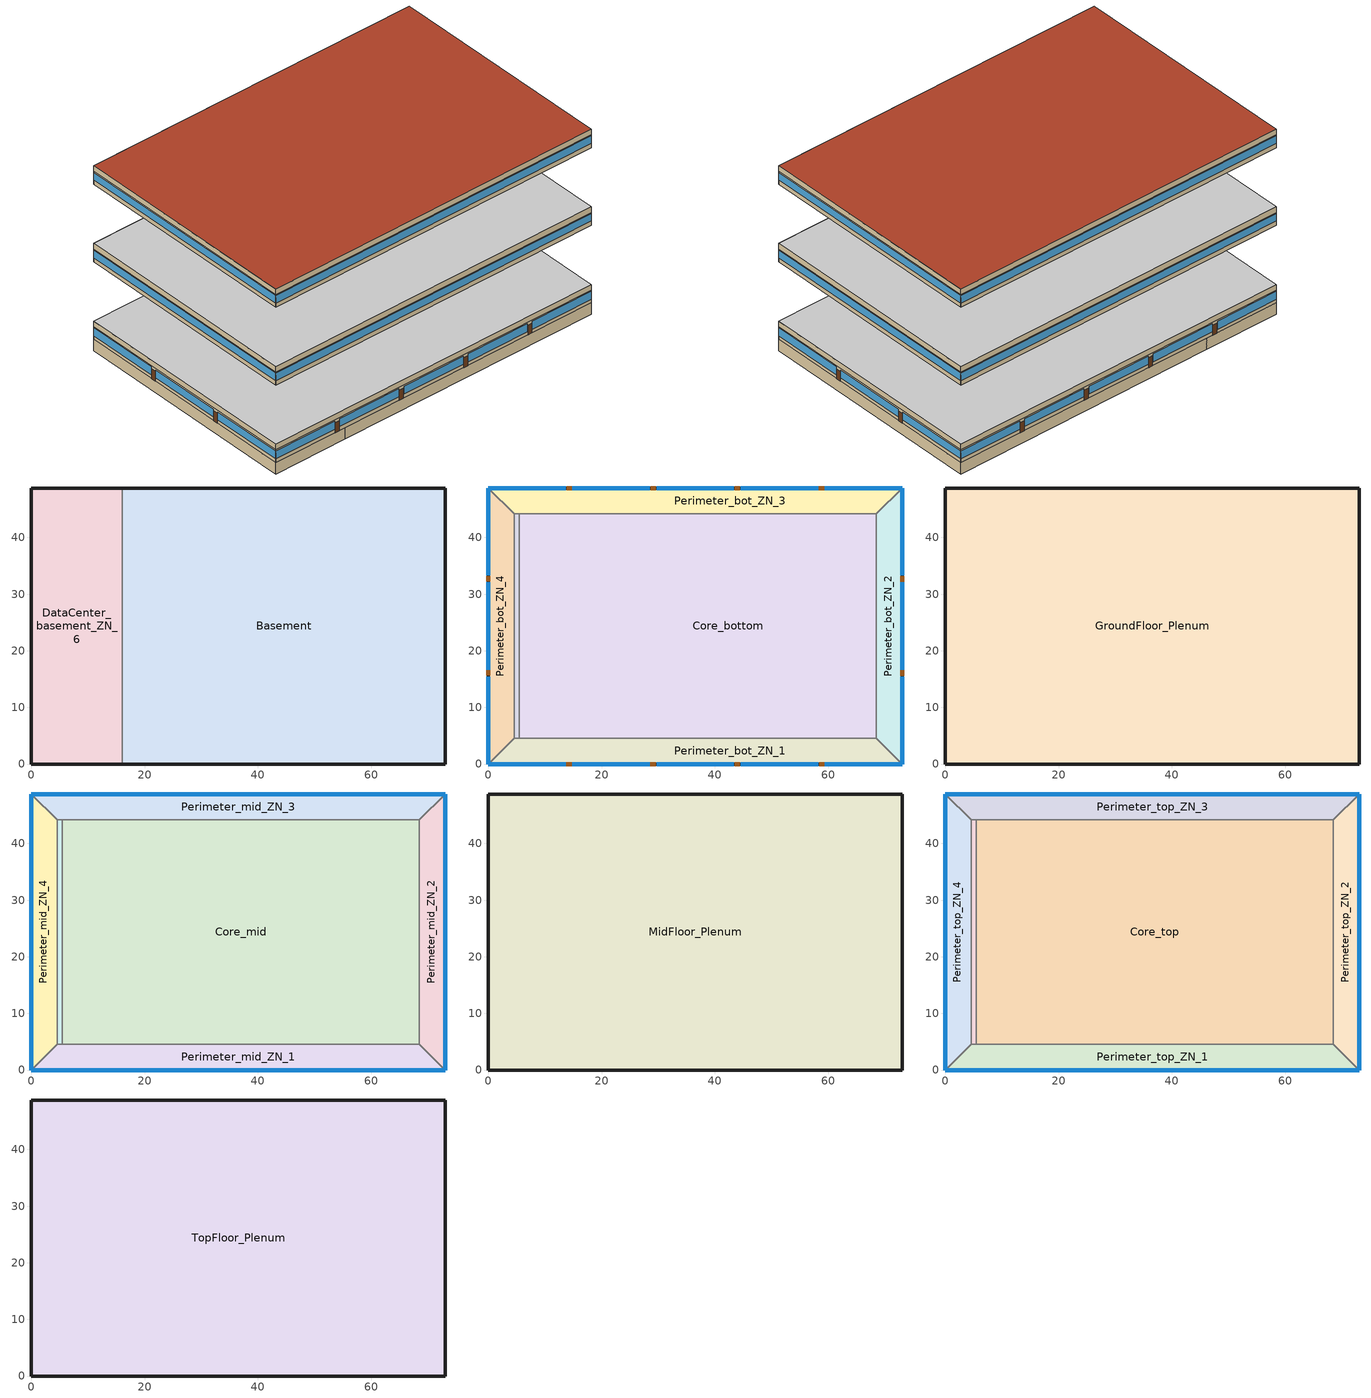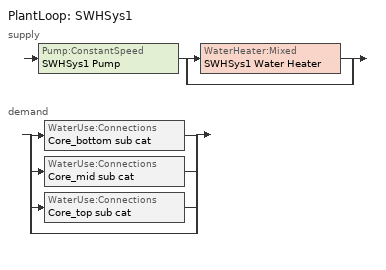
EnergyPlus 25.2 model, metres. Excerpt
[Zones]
Basement
 floor adiabatic (ext_slab_8in_with_carpet): 73.11,48.74 73.11,0 16.08,0 16.08,48.74 z-2.44
 wall ground (Basement_Wall_East_Cfactor): 73.11,0 73.11,48.74 z-2.44:0
 wall ground (Basement_Wall_South_Cfactor): 16.08,0 73.11,0 z-2.44:0
 wall ground (Basement_Wall_North_Cfactor): 73.11,48.74 16.08,48.74 z-2.44:0
 wall to DataCenter_basement_ZN_6 (int_wall): 16.08,48.74 16.08,0 z-2.44:0
DataCenter_basement_ZN_6
 floor adiabatic (ext_slab_8in_with_carpet): 16.08,48.74 16.08,0 0,0 0,48.74 z-2.44
 wall ground (DataCenter_basement_ZN_6_Wall_North_Cfactor): 16.08,48.74 0,48.74 z-2.44:0
 wall ground (DataCenter_basement_ZN_6_Wall_South_Cfactor): 0,0 16.08,0 z-2.44:0
 wall ground (DataCenter_basement_ZN_6_Wall_West_Cfactor): 0,48.74 0,0 z-2.44:0
Core_bottom
 floor to DataCenter_basement_ZN_6 (int_slab_floor): 16.08,44.16 16.08,4.57 5.49,4.57 5.49,44.16 z0
 floor to Basement (int_slab_floor): 68.53,44.16 68.53,4.57 16.08,4.57 16.08,44.16 z0
 wall to Perimeter_bot_ZN_1 (int_wall): 5.49,4.57 68.53,4.57 z0:2.74
 wall to DataCenter_bot_ZN_6 (int_wall): 5.49,44.16 5.49,4.57 z0:2.74
 wall to Perimeter_bot_ZN_3 (int_wall): 68.53,44.16 5.49,44.16 z0:2.74
 wall to Perimeter_bot_ZN_2 (int_wall): 68.53,4.57 68.53,44.16 z0:2.74
 ceiling to GroundFloor_Plenum (DropCeiling): 5.49,44.16 5.49,4.57 68.53,4.57 68.53,44.16 z2.74
Perimeter_bot_ZN_3
 floor to Basement (int_slab_floor): 73.11,48.74 68.53,44.16 16.08,44.16 16.08,48.74 z0
 floor to DataCenter_basement_ZN_6 (int_slab_floor): 16.08,48.74 16.08,44.16 4.57,44.16 0,48.74 z0
 wall outside (nonres_ext_wall_grd): 73.11,48.74 0,48.74 z0:2.74
 wall to Perimeter_bot_ZN_4 (int_wall): 0,48.74 4.57,44.16 z0:2.74
 wall to Perimeter_bot_ZN_2 (int_wall): 68.53,44.16 73.11,48.74 z0:2.74
 wall to DataCenter_bot_ZN_6 (int_wall): 4.57,44.16 5.49,44.16 z0:2.74
 window (Window_U_0.363_SHGC_North_0.359): 73.11,48.74 59.46,48.74 / 58.24,48.74 44.6,48.74 / 43.38,48.74 29.73,48.74 / 28.51,48.74 14.86,48.74 / 13.65,48.74 0,48.74 z0.8:2.5
 door (Swinging Door_con): 59.29,48.74 58.38,48.74 / 44.44,48.74 43.52,48.74 / 29.61,48.74 28.7,48.74 / 14.74,48.74 13.82,48.74 z0:2.13
 ceiling to GroundFloor_Plenum (DropCeiling): 0,48.74 4.57,44.16 68.53,44.16 73.11,48.74 z2.74
Perimeter_bot_ZN_2
 floor to Basement (int_slab_floor): 73.11,48.74 73.11,0 68.53,4.57 68.53,44.16 z0
 wall outside (nonres_ext_wall_grd): 73.11,0 73.11,48.74 z0:2.74
 wall to Perimeter_bot_ZN_1 (int_wall): 68.53,4.57 73.11,0 z0:2.74
 window (Window_U_0.363_SHGC_East_0.359): 73.11,0 73.11,15.43 / 73.11,16.65 73.11,32.09 / 73.11,33.3 73.11,48.74 z0.83:2.5
 door (Swinging Door_con): 73.11,15.6 73.11,16.51 / 73.11,32.21 73.11,33.12 z0:2.13
 ceiling to GroundFloor_Plenum (DropCeiling): 68.53,44.16 68.53,4.57 73.11,0 73.11,48.74 z2.74
Perimeter_bot_ZN_1
 floor to DataCenter_basement_ZN_6 (int_slab_floor): 16.08,4.57 16.08,0 0,0 4.57,4.57 z0
 floor to Basement (int_slab_floor): 68.53,4.57 73.11,0 16.08,0 16.08,4.57 z0
 wall outside (nonres_ext_wall_grd): 0,0 73.11,0 z0:2.74
 wall to DataCenter_bot_ZN_6 (int_wall): 5.49,4.57 4.57,4.57 z0:2.74
 wall to Perimeter_bot_ZN_4 (int_wall): 4.57,4.57 0,0 z0:2.74
 window (Window_U_0.363_SHGC_South_0.359): 0,0 13.65,0 / 14.87,0 28.51,0 / 29.73,0 43.38,0 / 44.6,0 58.24,0 / 59.46,0 73.11,0 z0.8:2.5
 door (Swinging Door_con): 13.81,0 14.73,0 / 28.64,0 29.56,0 / 43.53,0 44.44,0 / 58.43,0 59.34,0 z0:2.13
 ceiling to GroundFloor_Plenum (DropCeiling): 4.57,4.57 0,0 73.11,0 68.53,4.57 z2.74
Perimeter_bot_ZN_4
 floor to DataCenter_basement_ZN_6 (int_slab_floor): 4.57,44.16 4.57,4.57 0,0 0,48.74 z0
 wall outside (nonres_ext_wall_grd): 0,48.74 0,0 z0:2.74
 wall to DataCenter_bot_ZN_6 (int_wall): 4.57,4.57 4.57,44.16 z0:2.74
 window (Window_U_0.363_SHGC_West_0.359): 0,48.74 0,33.3 / 0,32.09 0,16.65 / 0,15.43 0,0 z0.83:2.5
 door (Swinging Door_con): 0,33.19 0,32.27 / 0,16.55 0,15.64 z0:2.13
 ceiling to GroundFloor_Plenum (DropCeiling): 0,48.74 0,0 4.57,4.57 4.57,44.16 z2.74
DataCenter_bot_ZN_6
 floor to DataCenter_basement_ZN_6 (int_slab_floor): 5.49,44.16 5.49,4.57 4.57,4.57 4.57,44.16 z0
 ceiling to GroundFloor_Plenum (DropCeiling): 4.57,44.16 4.57,4.57 5.49,4.57 5.49,44.16 z2.74
GroundFloor_Plenum
 wall outside (nonres_ext_wall_grd): 73.11,48.74 0,48.74 0,0 73.11,0 73.11,48.74 z2.74:3.96
 ceiling adiabatic (int_slab_ceiling): 0,48.74 0,0 73.11,0 73.11,48.74 z3.96
Core_mid
 floor adiabatic (int_slab_floor): 68.53,44.16 68.53,4.57 5.49,4.57 5.49,44.16 z16.77
 wall to Perimeter_mid_ZN_1 (int_wall): 5.49,4.57 68.53,4.57 z16.77:19.51
 wall to DataCenter_mid_ZN_6 (int_wall): 5.49,44.16 5.49,4.57 z16.77:19.51
 wall to Perimeter_mid_ZN_3 (int_wall): 68.53,44.16 5.49,44.16 z16.77:19.51
 wall to Perimeter_mid_ZN_2 (int_wall): 68.53,4.57 68.53,44.16 z16.77:19.51
 ceiling to MidFloor_Plenum (DropCeiling): 5.49,44.16 5.49,4.57 68.53,4.57 68.53,44.16 z19.51
Perimeter_mid_ZN_3
 floor adiabatic (int_slab_floor): 73.11,48.74 68.53,44.16 4.57,44.16 0,48.74 z16.77
 wall outside (nonres_ext_wall_mid): 73.11,48.74 0,48.74 z16.77:19.51
 wall to Perimeter_mid_ZN_4 (int_wall): 0,48.74 4.57,44.16 z16.77:19.51
 wall to Perimeter_mid_ZN_2 (int_wall): 68.53,44.16 73.11,48.74 z16.77:19.51
 wall to DataCenter_mid_ZN_6 (int_wall): 4.57,44.16 5.49,44.16 z16.77:19.51
 window (Window_U_0.363_SHGC_North_0.359): 73.11,48.74 0,48.74 z17.68:19.27
 ceiling to MidFloor_Plenum (DropCeiling): 0,48.74 4.57,44.16 68.53,44.16 73.11,48.74 z19.51
Perimeter_mid_ZN_2
 floor adiabatic (int_slab_floor): 73.11,48.74 73.11,0 68.53,4.57 68.53,44.16 z16.77
 wall outside (nonres_ext_wall_mid): 73.11,0 73.11,48.74 z16.77:19.51
 wall to Perimeter_mid_ZN_1 (int_wall): 68.53,4.57 73.11,0 z16.77:19.51
 window (Window_U_0.363_SHGC_East_0.359): 73.11,0 73.11,48.74 z17.68:19.27
 ceiling to MidFloor_Plenum (DropCeiling): 68.53,44.16 68.53,4.57 73.11,0 73.11,48.74 z19.51
Perimeter_mid_ZN_1
 floor adiabatic (int_slab_floor): 68.53,4.57 73.11,0 0,0 4.57,4.57 z16.77
 wall outside (nonres_ext_wall_mid): 0,0 73.11,0 z16.77:19.51
 wall to DataCenter_mid_ZN_6 (int_wall): 5.49,4.57 4.57,4.57 z16.77:19.51
 wall to Perimeter_mid_ZN_4 (int_wall): 4.57,4.57 0,0 z16.77:19.51
 window (Window_U_0.363_SHGC_South_0.359): 0,0 73.11,0 z17.68:19.27
 ceiling to MidFloor_Plenum (DropCeiling): 4.57,4.57 0,0 73.11,0 68.53,4.57 z19.51
Perimeter_mid_ZN_4
 floor adiabatic (int_slab_floor): 4.57,44.16 4.57,4.57 0,0 0,48.74 z16.77
 wall outside (nonres_ext_wall_mid): 0,48.74 0,0 z16.77:19.51
 wall to DataCenter_mid_ZN_6 (int_wall): 4.57,4.57 4.57,44.16 z16.77:19.51
 window (Window_U_0.363_SHGC_West_0.359): 0,48.74 0,0 z17.68:19.27
 ceiling to MidFloor_Plenum (DropCeiling): 0,48.74 0,0 4.57,4.57 4.57,44.16 z19.51
DataCenter_mid_ZN_6
 floor adiabatic (int_slab_floor): 5.49,44.16 5.49,4.57 4.57,4.57 4.57,44.16 z16.77
 ceiling to MidFloor_Plenum (DropCeiling): 4.57,44.16 4.57,4.57 5.49,4.57 5.49,44.16 z19.51
MidFloor_Plenum
 wall outside (nonres_ext_wall_mid): 73.11,48.74 0,48.74 0,0 73.11,0 73.11,48.74 z19.51:20.73
 ceiling adiabatic (int_slab_ceiling): 0,48.74 0,0 73.11,0 73.11,48.74 z20.73
Core_top
 floor adiabatic (int_slab_floor): 68.53,44.16 68.53,4.57 5.49,4.57 5.49,44.16 z33.54
 wall to Perimeter_bot_ZN_1 (int_wall): 5.49,4.57 68.53,4.57 z33.54:36.28
 wall to Perimeter_top_ZN_4 (int_wall): 5.49,44.16 5.49,4.57 z33.54:36.28
 wall to Perimeter_top_ZN_3 (int_wall): 68.53,44.16 5.49,44.16 z33.54:36.28
 wall to Perimeter_top_ZN_2 (int_wall): 68.53,4.57 68.53,44.16 z33.54:36.28
 ceiling to TopFloor_Plenum (DropCeiling): 5.49,44.16 5.49,4.57 68.53,4.57 68.53,44.16 z36.28
Perimeter_top_ZN_3
 floor adiabatic (int_slab_floor): 73.11,48.74 68.53,44.16 4.57,44.16 0,48.74 z33.54
 wall outside (nonres_ext_wall_top): 73.11,48.74 0,48.74 z33.54:36.28
 wall to Perimeter_top_ZN_4 (int_wall): 0,48.74 4.57,44.16 z33.54:36.28
 wall to Perimeter_top_ZN_2 (int_wall): 68.53,44.16 73.11,48.74 z33.54:36.28
 wall to DataCenter_top_ZN_6 (int_wall): 4.57,44.16 5.49,44.16 z33.54:36.28
 window (Window_U_0.363_SHGC_North_0.359): 73.11,48.74 0,48.74 z34.45:36.04
 ceiling to TopFloor_Plenum (DropCeiling): 0,48.74 4.57,44.16 68.53,44.16 73.11,48.74 z36.28
Perimeter_top_ZN_2
 floor adiabatic (int_slab_floor): 73.11,48.74 73.11,0 68.53,4.57 68.53,44.16 z33.54
 wall outside (nonres_ext_wall_top): 73.11,0 73.11,48.74 z33.54:36.28
 wall to Perimeter_top_ZN_1 (int_wall): 68.53,4.57 73.11,0 z33.54:36.28
 window (Window_U_0.363_SHGC_East_0.359): 73.11,0 73.11,48.74 z34.45:36.04
 ceiling to TopFloor_Plenum (DropCeiling): 68.53,44.16 68.53,4.57 73.11,0 73.11,48.74 z36.28
Perimeter_top_ZN_1
 floor adiabatic (int_slab_floor): 68.53,4.57 73.11,0 0,0 4.57,4.57 z33.54
 wall outside (nonres_ext_wall_top): 0,0 73.11,0 z33.54:36.28
 wall to DataCenter_top_ZN_6 (int_wall): 5.49,4.57 4.57,4.57 z33.54:36.28
 wall to Perimeter_top_ZN_4 (int_wall): 4.57,4.57 0,0 z33.54:36.28
 window (Window_U_0.363_SHGC_South_0.359): 0,0 73.11,0 z34.45:36.04
 ceiling to TopFloor_Plenum (DropCeiling): 4.57,4.57 0,0 73.11,0 68.53,4.57 z36.28
Perimeter_top_ZN_4
 floor adiabatic (int_slab_floor): 4.57,44.16 4.57,4.57 0,0 0,48.74 z33.54
 wall outside (nonres_ext_wall_top): 0,48.74 0,0 z33.54:36.28
 wall to DataCenter_top_ZN_6 (int_wall): 4.57,4.57 4.57,44.16 z33.54:36.28
 window (Window_U_0.363_SHGC_West_0.359): 0,48.74 0,0 z34.45:36.04
 ceiling to TopFloor_Plenum (DropCeiling): 0,48.74 0,0 4.57,4.57 4.57,44.16 z36.28
DataCenter_top_ZN_6
 floor adiabatic (int_slab_floor): 5.49,44.16 5.49,4.57 4.57,4.57 4.57,44.16 z33.54
 ceiling to TopFloor_Plenum (DropCeiling): 4.57,44.16 4.57,4.57 5.49,4.57 5.49,44.16 z36.28
TopFloor_Plenum
 wall outside (nonres_ext_wall_top): 0,0 73.11,0 73.11,48.74 0,48.74 0,0 z36.28:37.5
 roof outside (nonres_roof): 0,48.74 0,0 73.11,0 73.11,48.74 z37.5
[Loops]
PlantLoop 'SWHSys1'
 supply: Pump:ConstantSpeed 'SWHSys1 Pump' > split
  | WaterHeater:Mixed 'SWHSys1 Water Heater'
  | bypass
 demand: split
  | WaterUse:Connections 'Core_bottom sub cat'
  | WaterUse:Connections 'Core_mid sub cat'
  | WaterUse:Connections 'Core_top sub cat'
  | bypass
[Building]
OfficeLarge: North Axis {deg}=0; Terrain=City; Loads Convergence Tolerance Value {W}=0.04; Temperature Convergence Tolerance Value {deltaC}=0.2; Solar Distribution=FullInteriorAndExterior; Maximum Number of Warmup Days=50; Minimum Number of Warmup Days=6
[Site:Location]
Site:Location=Albuquerque.Intl.Sunport_NM_USA WMO=723650; Latitude {N+ S-}=35.04; Longitude {W- E+}=-106.62; Time Zone Relative to GMT {GMT+/-}=-7; Elevation {m}=1620
[SizingPeriod:DesignDay] Day of Month=21; Dry-Bulb Temperature Range Modifier Type=DefaultMultipliers; Humidity Condition Type=Wetbulb; Barometric Pressure {Pa}=83318; Rain {Yes/No}=No; Snow on ground {Yes/No}=No; Daylight Savings Time Indicator=No
Name | Month | Day Type | Maximum Dry-Bulb Temperature {C} | Daily Dry-Bulb Temperature Range {C} | Wetbulb at Maximum Dry-Bulb {C} | Wind Speed {m/s} design conditions vs. traditional 6.71 m/s (15 mph) | Wind Direction {Degrees; N=0, S=180} | Solar Model Indicator | Clearness {0.0 to 1.1} | Wind Speed {m/s} design conditions vs. traditional 3.35 m/s (7mph) | ASHRAE Clear Sky Optical Depth for Beam Irradiance (taub) | ASHRAE Clear Sky Optical Depth for Diffuse Irradiance (taud)
Albuquerque.Intl.Sunport_NM_USA Ann Htg 99.6% Condns DB | 12 | WinterDesignDay | -7.9 | 0 | -7.9 | 3.2 | 0 | ASHRAEClearSky | 0
Albuquerque.Intl.Sunport_NM_USA Ann Clg .4% Condns DB=>MWB | 7 | SummerDesignDay | 35.1 | 13.5 | 15.7 |  | 220 | ASHRAETau |  | 4.4 | 0.463 | 1.887
[Site:WaterMainsTemperature]
Calculation Method=Correlation; Annual average outdoor air temperature {C}=13.6333; Maximum difference in monthly average outdoor air temperatures {C}=23.5
[Site:GroundTemperature:FCfactorMethod]
January Ground Temperature {C}=13.7; February Ground Temperature {C}=7; March Ground Temperature {C}=2.1; April Ground Temperature {C}=2.6; May Ground Temperature {C}=4.3; June Ground Temperature {C}=8.8; July Ground Temperature {C}=13.9; August Ground Temperature {C}=17.8; September Ground Temperature {C}=23.2; October Ground Temperature {C}=25.6; November Ground Temperature {C}=24.1; December Ground Temperature {C}=20.5
[Material:NoMass]
Opaque Door panel_con: MediumRough, 0.475973, 0.9, 0.7, 0.7
CP02 CARPET PAD: VeryRough, 0.21648, 0.9, 0.7, 0.8
Nonres_Roof_Insulation: MediumSmooth, 5.30668, 0.9, 0.7, 0.7
Nonres_Exterior_Wall_Insulation_grd: MediumSmooth, 0.896692, 0.9, 0.7, 0.7
Nonres_Exterior_Wall_Insulation_mid: MediumSmooth, 0.933534, 0.9, 0.7, 0.7
Nonres_Exterior_Wall_Insulation_top: MediumSmooth, 0.805799, 0.9, 0.7, 0.7
[Construction]
Swinging Door_con: Opaque Door panel_con
InteriorFurnishings: Std Wood 6inch
DropCeiling: AC02 Acoustic Ceiling
int_wall: G01 13mm gypsum board, G01 13mm gypsum board
ext_slab_8in_with_carpet: 200mm Normalweight concrete floor, CP02 CARPET PAD
int_slab_floor: 100mm Normalweight concrete floor, CP02 CARPET PAD
int_slab_ceiling: CP02 CARPET PAD, 100mm Normalweight concrete floor
nonres_roof: F13 Built-up roofing, Nonres_Roof_Insulation, F08 Metal surface
nonres_ext_wall_grd: 200mm Normalweight concrete wall, Nonres_Exterior_Wall_Insulation_grd, G01 13mm gypsum board
nonres_ext_wall_mid: 200mm Normalweight concrete wall, Nonres_Exterior_Wall_Insulation_mid, G01 13mm gypsum board
nonres_ext_wall_top: 200mm Normalweight concrete wall, Nonres_Exterior_Wall_Insulation_top, G01 13mm gypsum board
Window_U_0.363_SHGC_East_0.359: Glazing Layer East
Window_U_0.363_SHGC_South_0.359: Glazing Layer South
Window_U_0.363_SHGC_West_0.359: Glazing Layer West
Window_U_0.363_SHGC_North_0.359: Glazing Layer North
[Material]
Name | Roughness | Thickness {m} | Conductivity {W/m-K} | Density {kg/m3} | Specific Heat {J/kg-K} | Thermal Absorptance | Solar Absorptance | Visible Absorptance | Absorptance:Thermal | Absorptance:Solar | Absorptance:Visible
Std Wood 6inch | MediumSmooth | 0.15 | 0.12 | 540 | 1210 | 0.9 | 0.7 | 0.7
AC02 Acoustic Ceiling | MediumSmooth | 0.0127 | 0.057 | 288 | 1339 | 0.9 | 0.7 | 0.2
F08 Metal surface | Smooth | 0.0008 | 45.28 | 7824 | 500
F13 Built-up roofing | Rough | 0.0095 | 0.16 | 1120 | 1460 |  |  |  | 0.9 | 0.7
G01 13mm gypsum board | Smooth | 0.0127 | 0.16 | 800 | 1090 |  |  |  | 0.9 | 0.7 | 0.5
200mm Normalweight concrete wall; 200mm Normalweight concrete floor | MediumRough | 0.2032 | 2.31 | 2322 | 832
100mm Normalweight concrete floor | MediumRough | 0.1016 | 2.31 | 2322 | 832
[WindowMaterial:SimpleGlazingSystem] U-Factor {W/m2-K}=2.06121; Solar Heat Gain Coefficient=0.359; Visible Transmittance=0.3949
Glazing Layer East; Glazing Layer South; Glazing Layer West; Glazing Layer North
[Construction:CfactorUndergroundWall] C-Factor {W/m2-K}=0.675682; Height {m}=2.439
Basement_Wall_East_Cfactor; Basement_Wall_South_Cfactor; Basement_Wall_North_Cfactor; DataCenter_basement_ZN_6_Wall_North_Cfactor; DataCenter_basement_ZN_6_Wall_South_Cfactor; DataCenter_basement_ZN_6_Wall_West_Cfactor
[Generator:PVWatts]
PV_module: PVWatts Version=5; DC System Capacity {W}=107395; Module Type=Premium; Array Type=FixedOpenRack; System Losses=0.113; Array Geometry Type=TiltAzimuth; Tilt Angle {deg}=0; Azimuth Angle {deg}=180
[ElectricLoadCenter:Generators]
PV_Generator: Generator 1=PV_module; Generator 1 Rated Electric Power Output {W}=107395; Generator 1 Availability Schedule=PV_SCH
[ElectricLoadCenter:Inverter:PVWatts]
PV_Inverter: DC to AC Size Ratio=1.2; Inverter Efficiency=0.96
[ElectricLoadCenter:Distribution]
Generator: Generator List=PV_Generator; Generator Operation Scheme Type=Baseload; Electrical Buss Type=DirectCurrentWithInverter; Inverter=PV_Inverter
[Zone]
Name | Type | Multiplier | Ceiling Height {m} | Volume {m3} | Floor Area {m2} | Part of Total Floor Area
Basement; Core_bottom; Core_top; Perimeter_bot_ZN_3; Perimeter_bot_ZN_2; Perimeter_bot_ZN_1; Perimeter_bot_ZN_4; Perimeter_top_ZN_3; Perimeter_top_ZN_2; Perimeter_top_ZN_1; Perimeter_top_ZN_4 | 1 | 1 | autocalculate | autocalculate | autocalculate | YES
Core_mid; Perimeter_mid_ZN_3; Perimeter_mid_ZN_2; Perimeter_mid_ZN_1; Perimeter_mid_ZN_4 | 1 | 10 | autocalculate | autocalculate | autocalculate | YES
GroundFloor_Plenum; TopFloor_Plenum |  | 1 | autocalculate | autocalculate | autocalculate | No
MidFloor_Plenum |  | 10 | autocalculate | autocalculate | autocalculate | No
DataCenter_bot_ZN_6; DataCenter_top_ZN_6; DataCenter_basement_ZN_6 |  | 1
DataCenter_mid_ZN_6 |  | 10
[InternalMass] Construction=InteriorFurnishings
Name | Zone or ZoneList | Surface Area {m2}
Basement_InternalMass_1 | Basement | 7126.21
Core_bottom_InternalMass_1 | Core_bottom | 5064.65
Core_mid_InternalMass_1 | Core_mid | 5064.65
Core_top_InternalMass_1 | Core_top | 5064.65
Perimeter_bot_ZN_3_InternalMass_1 | Perimeter_bot_ZN_3 | 626.8258
Perimeter_bot_ZN_2_InternalMass_1 | Perimeter_bot_ZN_2 | 403.9504
Perimeter_bot_ZN_1_InternalMass_1 | Perimeter_bot_ZN_1 | 626.8354
Perimeter_bot_ZN_4_InternalMass_1 | Perimeter_bot_ZN_4 | 403.9478
Perimeter_mid_ZN_3_InternalMass_1 | Perimeter_mid_ZN_3 | 626.8258
Perimeter_mid_ZN_2_InternalMass_1 | Perimeter_mid_ZN_2 | 403.9504
Perimeter_mid_ZN_1_InternalMass_1 | Perimeter_mid_ZN_1 | 626.8354
Perimeter_mid_ZN_4_InternalMass_1 | Perimeter_mid_ZN_4 | 403.9478
Perimeter_top_ZN_3_InternalMass_1 | Perimeter_top_ZN_3 | 626.8258
Perimeter_top_ZN_2_InternalMass_1 | Perimeter_top_ZN_2 | 403.9504
Perimeter_top_ZN_1_InternalMass_1 | Perimeter_top_ZN_1 | 626.8354
Perimeter_top_ZN_4_InternalMass_1 | Perimeter_top_ZN_4 | 403.9478
[People] Number of People Calculation Method=Area/Person; Floor Area per Person {m2/person}=18.5788; Fraction Radiant=0.3; Sensible Heat Fraction=AUTOCALCULATE; Activity Level Schedule=ACTIVITY_SCH; Enable ASHRAE 55 Comfort Warnings=No; Mean Radiant Temperature Calculation Type=EnclosureAveraged; Work Efficiency Schedule=WORK_EFF_SCH; Clothing Insulation Calculation Method=ClothingInsulationSchedule; Clothing Insulation Schedule=CLOTHING_SCH; Air Velocity Schedule=AIR_VELO_SCH; Thermal Comfort Model 1 Type=FANGER
Name | Zone or ZoneList or Space or SpaceList | Number of People Schedule
DataCenter_bot_ZN_6 | DataCenter_bot_ZN_6 | BLDG_OCC_SCH_wo_SB
DataCenter_mid_ZN_6 | DataCenter_mid_ZN_6 | BLDG_OCC_SCH_wo_SB
DataCenter_top_ZN_6 | DataCenter_top_ZN_6 | BLDG_OCC_SCH_wo_SB
DataCenter_basement_ZN_6 | DataCenter_basement_ZN_6 | BLDG_OCC_SCH_wo_SB
Basement | Basement | BLDG_OCC_SCH_wo_SB
Core_bottom | Core_bottom | BLDG_OCC_SCH_wo_SB
Core_mid | Core_mid | BLDG_OCC_SCH_wo_SB
Core_top | Core_top | BLDG_OCC_SCH_wo_SB
Perimeter_bot_ZN_3 | Perimeter_bot_ZN_3 | BLDG_OCC_SCH_wo_SB
Perimeter_bot_ZN_2 | Perimeter_bot_ZN_2 | BLDG_OCC_SCH_wo_SB
Perimeter_bot_ZN_1 | Perimeter_bot_ZN_1 | BLDG_OCC_SCH_wo_SB
Perimeter_bot_ZN_4 | Perimeter_bot_ZN_4 | BLDG_OCC_SCH_wo_SB
Perimeter_mid_ZN_3 | Perimeter_mid_ZN_3 | BLDG_OCC_SCH_wo_SB
Perimeter_mid_ZN_2 | Perimeter_mid_ZN_2 | BLDG_OCC_SCH_w_SB
Perimeter_mid_ZN_1 | Perimeter_mid_ZN_1 | BLDG_OCC_SCH_wo_SB
Perimeter_mid_ZN_4 | Perimeter_mid_ZN_4 | BLDG_OCC_SCH_wo_SB
Perimeter_top_ZN_3 | Perimeter_top_ZN_3 | BLDG_OCC_SCH_wo_SB
Perimeter_top_ZN_2 | Perimeter_top_ZN_2 | BLDG_OCC_SCH_wo_SB
Perimeter_top_ZN_1 | Perimeter_top_ZN_1 | BLDG_OCC_SCH_wo_SB
Perimeter_top_ZN_4 | Perimeter_top_ZN_4 | BLDG_OCC_SCH_wo_SB
[Lights] Design Level Calculation Method=Watts/Area; Return Air Fraction=0; Fraction Radiant=0.7; Fraction Visible=0.2; Fraction Replaceable=1; Return Air Fraction Calculated from Plenum Temperature=No
Name | Zone or ZoneList or Space or SpaceList | Schedule | Watts per Zone Floor Area {W/m2}
Basement_Lights | Basement | ltg_sch_office | 5.777559
Core_bottom_Lights | Core_bottom | ltg_sch_office | 5.777559
Core_mid_Lights | Core_mid | ltg_sch_office | 5.777559
Core_top_Lights | Core_top | ltg_sch_office | 5.777559
Perimeter_bot_ZN_3_Lights | Perimeter_bot_ZN_3 | ltg_sch_office | 5.777559
Perimeter_bot_ZN_2_Lights | Perimeter_bot_ZN_2 | ltg_sch_office | 5.777559
Perimeter_bot_ZN_1_Lights | Perimeter_bot_ZN_1 | ltg_sch_office | 5.777559
Perimeter_bot_ZN_4_Lights | Perimeter_bot_ZN_4 | ltg_sch_office | 5.777559
Perimeter_mid_ZN_3_Lights | Perimeter_mid_ZN_3 | ltg_sch_office | 5.777559
Perimeter_mid_ZN_2_Lights | Perimeter_mid_ZN_2 | ltg_sch_office | 5.777559
Perimeter_mid_ZN_1_Lights | Perimeter_mid_ZN_1 | ltg_sch_office | 5.777559
Perimeter_mid_ZN_4_Lights | Perimeter_mid_ZN_4 | ltg_sch_office | 5.777559
Perimeter_top_ZN_3_Lights | Perimeter_top_ZN_3 | ltg_sch_office | 5.777559
Perimeter_top_ZN_2_Lights | Perimeter_top_ZN_2 | ltg_sch_office | 5.777559
Perimeter_top_ZN_1_Lights | Perimeter_top_ZN_1 | ltg_sch_office | 5.777559
Perimeter_top_ZN_4_Lights | Perimeter_top_ZN_4 | ltg_sch_office | 5.777559
DataCenter_Basement_Lights | DataCenter_basement_ZN_6 | ltg_sch_office | 5.777559
DataCenter_bot_Lights | DataCenter_bot_ZN_6 | ltg_sch_datacenter | 7.173603
DataCenter_mid_Lights | DataCenter_mid_ZN_6 | ltg_sch_datacenter | 7.173603
DataCenter_top_Lights | DataCenter_top_ZN_6 | ltg_sch_datacenter | 7.173603
[ElectricEquipment] Fraction Latent=0; Fraction Lost=0
Name | Zone or ZoneList or Space or SpaceList | Schedule | Design Level Calculation Method | Design Level {W} | Fraction Radiant | Watts per Zone Floor Area {W/m2}
Basement_MiscPlug_Equip | Basement | Always_on | EquipmentLevel | 13457.5 | 0.5
Core_bottom_MiscPlug_Equip | Core_bottom | BLDG_EQUIP_SCH | EquipmentLevel | 20142.9 | 0.5
Core_mid_MiscPlug_Equip | Core_mid | BLDG_EQUIP_SCH | EquipmentLevel | 20142.8 | 0.5
Core_top_MiscPlug_Equip | Core_top | BLDG_EQUIP_SCH | EquipmentLevel | 20142.8 | 0.5
Perimeter_bot_ZN_3_MiscPlug_Equip | Perimeter_bot_ZN_3 | BLDG_EQUIP_SCH | EquipmentLevel | 2529.24 | 0.5
Perimeter_bot_ZN_2_MiscPlug_Equip | Perimeter_bot_ZN_2 | BLDG_EQUIP_SCH | EquipmentLevel | 1629.94 | 0.5
Perimeter_bot_ZN_1_MiscPlug_Equip | Perimeter_bot_ZN_1 | BLDG_EQUIP_SCH | EquipmentLevel | 2529.28 | 0.5
Perimeter_bot_ZN_4_MiscPlug_Equip | Perimeter_bot_ZN_4 | BLDG_EQUIP_SCH | EquipmentLevel | 1629.93 | 0.5
Perimeter_mid_ZN_3_MiscPlug_Equip | Perimeter_mid_ZN_3 | BLDG_EQUIP_SCH | EquipmentLevel | 2529.24 | 0.5
Perimeter_mid_ZN_2_MiscPlug_Equip | Perimeter_mid_ZN_2 | BLDG_EQUIP_SCH | EquipmentLevel | 1629.94 | 0.5
Perimeter_mid_ZN_1_MiscPlug_Equip | Perimeter_mid_ZN_1 | BLDG_EQUIP_SCH | EquipmentLevel | 2529.28 | 0.5
Perimeter_mid_ZN_4_MiscPlug_Equip | Perimeter_mid_ZN_4 | BLDG_EQUIP_SCH | EquipmentLevel | 1629.93 | 0.5
Perimeter_top_ZN_3_MiscPlug_Equip | Perimeter_top_ZN_3 | BLDG_EQUIP_SCH | EquipmentLevel | 2529.24 | 0.5
Perimeter_top_ZN_2_MiscPlug_Equip | Perimeter_top_ZN_2 | BLDG_EQUIP_SCH | EquipmentLevel | 1629.94 | 0.5
Perimeter_top_ZN_1_MiscPlug_Equip | Perimeter_top_ZN_1 | BLDG_EQUIP_SCH | EquipmentLevel | 2529.28 | 0.5
Perimeter_top_ZN_4_MiscPlug_Equip | Perimeter_top_ZN_4 | BLDG_EQUIP_SCH | EquipmentLevel | 1629.93 | 0.5
DataCenter_Basement_MiscPlug_Equip | DataCenter_basement_ZN_6 | DataCenter_EQUIP_SCH | Watts/Area | 0 | 0.1 | 484.423
DataCenter_bot_MiscPlug_Equip | DataCenter_bot_ZN_6 | DataCenter_EQUIP_SCH | Watts/Area | 0 | 0.1 | 215.299
DataCenter_mid_MiscPlug_Equip | DataCenter_mid_ZN_6 | DataCenter_EQUIP_SCH | Watts/Area | 0 | 0.1 | 215.299
DataCenter_top_MiscPlug_Equip | DataCenter_top_ZN_6 | DataCenter_EQUIP_SCH | Watts/Area | 0 | 0.1 | 215.299
[Exterior:FuelEquipment] Fuel Use Type=Electricity
Name | Schedule | Design Level {W}
Elevators | BLDG_ELEVATORS | 140025.3
Elevators_Lights_Fan | ELEV_LIGHT_FAN_SCH_ADD_DF | 631.89
[Exterior:Lights] Control Option=AstronomicalClock
Name | Schedule | Design Level {W}
Exterior_Lights_a | Exterior_lighting_schedule_a | 12952.94
Exterior_Lights_b | Exterior_lighting_schedule_b_2016 | 919.74
Exterior_Lights_c | Exterior_lighting_schedule_c_2016 | 17215.91
[ZoneInfiltration:DesignFlowRate] Schedule=INFIL_SCH_PNNL; Design Flow Rate Calculation Method=Flow/ExteriorWallArea; Flow per Exterior Surface Area {m3/s-m2}=0.000569572; Constant Term Coefficient=0; Temperature Term Coefficient=0; Velocity Term Coefficient=0.224; Velocity Squared Term Coefficient=0
Name | Zone or ZoneList
Perimeter_bot_ZN_3_Infiltration | Perimeter_bot_ZN_3
Perimeter_bot_ZN_2_Infiltration | Perimeter_bot_ZN_2
Perimeter_bot_ZN_1_Infiltration | Perimeter_bot_ZN_1
Perimeter_bot_ZN_4_Infiltration | Perimeter_bot_ZN_4
Perimeter_mid_ZN_3_Infiltration | Perimeter_mid_ZN_3
Perimeter_mid_ZN_2_Infiltration | Perimeter_mid_ZN_2
Perimeter_mid_ZN_1_Infiltration | Perimeter_mid_ZN_1
Perimeter_mid_ZN_4_Infiltration | Perimeter_mid_ZN_4
Perimeter_top_ZN_3_Infiltration | Perimeter_top_ZN_3
Perimeter_top_ZN_2_Infiltration | Perimeter_top_ZN_2
Perimeter_top_ZN_1_Infiltration | Perimeter_top_ZN_1
Perimeter_top_ZN_4_Infiltration | Perimeter_top_ZN_4
GroundFloor_Plenum_Infiltration | GroundFloor_Plenum
MidFloor_Plenum_Infiltration | MidFloor_Plenum
TopFloor_Plenum_Infiltration | TopFloor_Plenum
[PlantEquipmentOperation:ComponentSetpoint]
WSHPPlant Operation Scheme: Equipment 1=Central Tower; Component 1 Flow Rate {m3/s}=autosize; Operation 1 Type=Cooling; Equipment 2=Central Boiler; Component 2 Flow Rate {m3/s}=autosize; Operation 2 Type=Heating
[FluidCooler:TwoSpeed]
Central Tower: Performance Input Method=NominalCapacity; Low Fan Speed U-Factor Times Area Sizing Factor=0.6; High Speed Nominal Capacity {W}=582060; Low Speed Nominal Capacity {W}=291030; Low Speed Nominal Capacity Sizing Factor=0.5; Design Entering Water Temperature {C}=51.67; Design Entering Air Temperature {C}=35; Design Entering Air Wet-bulb Temperature {C}=25.6; Design Water Flow Rate {m3/s}=autosize; High Fan Speed Air Flow Rate {m3/s}=autosize; High Fan Speed Fan Power {W}=43776.2; Low Fan Speed Air Flow Rate {m3/s}=autocalculate; Low Fan Speed Air Flow Rate Sizing Factor=0.5; Low Fan Speed Fan Power {W}=autocalculate; Low Fan Speed Fan Power Sizing Factor=0.16
[WaterHeater:Mixed]
SWHSys1 Water Heater: Tank Volume {m3}=1.135624; Setpoint Temperature Schedule=SHWSys1 Water Heater Setpoint Temperature Schedule; Deadband Temperature Difference {deltaC}=2; Maximum Temperature Limit {C}=82.2222; Heater Control Type=Cycle; Heater Maximum Capacity {W}=87921.32; Heater Fuel Type=NATURALGAS; Heater Thermal Efficiency=0.803989; Off Cycle Parasitic Fuel Consumption Rate {W}=7280.88; Off Cycle Parasitic Fuel Type=NATURALGAS; Off Cycle Parasitic Heat Fraction to Tank=0; On Cycle Parasitic Fuel Consumption Rate {W}=7280.88; On Cycle Parasitic Fuel Type=NATURALGAS; Ambient Temperature Indicator=zone; Ambient Temperature Zone=BASEMENT; Off Cycle Loss Coefficient to Ambient Temperature {W/K}=11.2541; On Cycle Loss Coefficient to Ambient Temperature {W/K}=11.2541; Use Side Effectiveness=1; Source Side Effectiveness=1; Use Side Design Flow Rate {m3/s}=AUTOSIZE; Source Side Design Flow Rate {m3/s}=AUTOSIZE; Indirect Water Heating Recovery Time {hr}=1.5
[Sizing:Plant]
SWHSys1: Loop Type=Heating; Design Loop Exit Temperature {C}=60; Loop Design Temperature Difference {deltaC}=5
[PlantLoop]
SWHSys1: Fluid Type=WATER; Plant Equipment Operation Scheme=SWHSys1 Loop Operation Scheme List; Maximum Loop Temperature {C}=60; Minimum Loop Temperature {C}=10; Maximum Loop Flow Rate {m3/s}=AUTOSIZE; Minimum Loop Flow Rate {m3/s}=0; Plant Loop Volume {m3}=AUTOSIZE; Load Distribution Scheme=Optimal
[Pump:ConstantSpeed]
SWHSys1 Pump: Design Flow Rate {m3/s}=autosize; Design Pump Head {Pa}=29891; Design Power Consumption {W}=AUTOSIZE; Motor Efficiency=0.3; Fraction of Motor Inefficiencies to Fluid Stream=0; Pump Control Type=Intermittent
[PlantEquipmentList]
SWHSys1 Equipment List: SWHSys1 Water Heater
[PlantEquipmentOperation:HeatingLoad]
SWHSys1 Operation Scheme: Load Range 1 Lower Limit {W}=0; Load Range 1 Upper Limit {W}=1000000000000000; Range 1 Equipment List=SWHSys1 Equipment List
[PlantEquipmentOperationSchemes]
SWHSys1 Loop Operation Scheme List: Control Scheme 1=SWHSys1 Operation Scheme; Control Scheme 1 Schedule=PlantOnSched
[SetpointManager:Scheduled]
SWHSys1 Loop Setpoint Manager: Control Variable=Temperature; Schedule=SHWSys1-Loop-Temp-Schedule; Setpoint Node or NodeList=SWHSys1 Supply Outlet Node
[WaterUse:Equipment] Peak Flow Rate {m3/s}=3.66667e-05; Flow Rate Fraction Schedule=BLDG_SWH_SCH
Name | Target Temperature Schedule | Hot Water Supply Temperature Schedule | Zone | Sensible Fraction Schedule | Latent Fraction Schedule
Core_bottom sub cat | Core_bottom sub cat Temp Sched | Core_bottom sub catHot Supply Temp Sched | Core_bottom | Core_bottom sub cat Sensible fract sched | Core_bottom sub cat Latent fract sched
Core_mid sub cat | Core_mid sub cat Temp Sched | Core_mid sub catHot Supply Temp Sched | Core_mid | Core_mid sub cat Sensible fract sched | Core_mid sub cat Latent fract sched
Core_top sub cat | Core_top sub cat Temp Sched | Core_top sub catHot Supply Temp Sched | Core_top | Core_top sub cat Sensible fract sched | Core_top sub cat Latent fract sched
[WaterUse:Connections]
Name | Water Use Equipment 1
Core_bottom sub cat | Core_bottom sub cat
Core_mid sub cat | Core_mid sub cat
Core_top sub cat | Core_top sub cat
[HVACTemplate:System:VRF]
VRF_System_1: Gross Rated Total Cooling Capacity {W} (N1)=Autosize; Gross Rated Cooling COP {W/W} (N2)=3.5; Minimum Outdoor Temperature in Cooling Mode {C} (N3)=-5; Maximum Outdoor Temperature in Cooling Mode {C} (N4)=43; Gross Rated Heating Capacity {W} (N5)=Autosize; Rated Heating Capacity Sizing Ratio (N6)=1; Gross Rated Heating COP {W/W} (N7)=4; Minimum Outdoor Temperature in Heating Mode {C} (N8)=-20; Maximum Outdoor Temperature in Heating Mode {C} (N9)=15; Minimum Heat Pump Part-Load Ratio (N10)=0.15; Zone Name for Master Thermostat Location (A3)=Basement; Master Thermostat Priority Control Type (A4)=LoadPriority; Heat Pump Waste Heat Recovery (A6)=No; Equivalent Piping Length for Cooling {m} (N11)=30; Vertical Height for Piping Correction {m} (N12)=10; Equivalent Piping Length for Heating {m} (N13)=30; Crankcase Heater Power per Compressor {W} (N14)=15; Number of Compressors (N15)=2; Ratio of Compressor Size to Total Capacity (N16)=0.5; Max Outdoor Dry-bulb Temp for Crankcase Heater {C} (N17)=5; Defrost Strategy (A7)=ReverseCycle; Defrost Control (A8)=OnDemand; Defrost Time Period Fraction (N18)=0.058333; Resistive Defrost Heater Capacity {W} (N19)=Autosize; Max Outdoor Dry-bulb Temp for Defrost {C} (N20)=5; Condenser Type (A9)=AirCooled; Evaporative Condenser Effectiveness (N22)=0.9; Evaporative Condenser Air Flow Rate {m3/s} (N23)=Autosize; Evaporative Condenser Pump Power {W} (N24)=Autosize; Basin Heater Capacity {W/K} (N25)=0.5; Basin Heater Setpoint Temperature {C} (N26)=2; Fuel Type (A11)=Electricity
[HVACTemplate:Zone:VRF] Template VRF System Name (A2)=VRF_System_1; Rated Total Heating Capacity Sizing Ratio (N3)=1; Cooling Supply Air Flow Rate (N4)=Autosize; No Cooling Supply Air Flow Rate (N5)=Autosize; Heating Supply Air Flow Rate (N6)=Autosize; No Heating Supply Air Flow Rate (N7)=Autosize; Cooling Outdoor Air Flow Rate (N8)=Autosize; Heating Outdoor Air Flow Rate (N9)=Autosize; No Load Outdoor Air Flow Rate (N10)=Autosize; Supply Air Fan Placement (A9)=DrawThrough; Supply Fan Total Efficiency (N14)=0.7; Supply Fan Delta Pressure (N15)=300; Supply Fan Motor Efficiency (N16)=0.9; Cooling Coil Type (A10)=VariableRefrigerantFlowDX; Cooling Coil Gross Rated Total Capacity (N17)=Autosize; Cooling Coil Gross Rated Sensible Heat Ratio (N18)=Autosize; Heat Pump Heating Coil Type (A12)=VariableRefrigerantFlowDX; Heat Pump Heating Coil Gross Rated Capacity (N19)=Autosize; Zone Terminal Unit On Parasitic Electric Energy Use (N20)=30; Zone Terminal Unit Off Parasitic Electric Energy Use (N21)=20; Zone Cooling Design Supply Air Temperature Input Method (A15)=SupplyAirTemperature; Zone Cooling Design Supply Air Temperature (N22)=12.8; Zone Heating Design Supply Air Temperature Input Method (A16)=SupplyAirTemperature; Zone Heating Design Supply Air Temperature (N24)=50
Name | Template Thermostat Name (A3)
Basement | Thermostat_Basement
Core_bottom | Thermostat_Core_bottom
Core_mid | Thermostat_Core_mid
Core_top | Thermostat_Core_top
Perimeter_bot_ZN_3 | Thermostat_Perimeter_bot_ZN_3
Perimeter_bot_ZN_2 | Thermostat_Perimeter_bot_ZN_2
Perimeter_bot_ZN_1 | Thermostat_Perimeter_bot_ZN_1
Perimeter_bot_ZN_4 | Thermostat_Perimeter_bot_ZN_4
Perimeter_mid_ZN_3 | Thermostat_Perimeter_mid_ZN_3
Perimeter_mid_ZN_2 | Thermostat_Perimeter_mid_ZN_2
Perimeter_mid_ZN_1 | Thermostat_Perimeter_mid_ZN_1
Perimeter_mid_ZN_4 | Thermostat_Perimeter_mid_ZN_4
Perimeter_top_ZN_3 | Thermostat_Perimeter_top_ZN_3
Perimeter_top_ZN_2 | Thermostat_Perimeter_top_ZN_2
Perimeter_top_ZN_1 | Thermostat_Perimeter_top_ZN_1
Perimeter_top_ZN_4 | Thermostat_Perimeter_top_ZN_4
DataCenter_bot_ZN_6 | Thermostat_DataCenter_bot_ZN_6
DataCenter_mid_ZN_6 | Thermostat_DataCenter_mid_ZN_6
DataCenter_top_ZN_6 | Thermostat_DataCenter_top_ZN_6
DataCenter_basement_ZN_6 | Thermostat_DataCenter_basement_ZN_6
[HVACTemplate:Thermostat] Constant Heating Setpoint {C}=20
Name | Constant Cooling Setpoint {C}
Thermostat_Basement; Thermostat_Core_top; Thermostat_Perimeter_mid_ZN_1 | 24
Thermostat_Core_bottom; Thermostat_Core_mid; Thermostat_Perimeter_bot_ZN_3; Thermostat_Perimeter_bot_ZN_2; Thermostat_Perimeter_bot_ZN_1; Thermostat_Perimeter_bot_ZN_4; Thermostat_Perimeter_mid_ZN_3; Thermostat_Perimeter_mid_ZN_2; Thermostat_Perimeter_mid_ZN_4; Thermostat_Perimeter_top_ZN_3; Thermostat_Perimeter_top_ZN_2; Thermostat_Perimeter_top_ZN_1; Thermostat_Perimeter_top_ZN_4; Thermostat_DataCenter_bot_ZN_6; Thermostat_DataCenter_mid_ZN_6; Thermostat_DataCenter_top_ZN_6; Thermostat_DataCenter_basement_ZN_6 | 23.8
[Schedule:Compact]
PV_SCH; ALWAYS_ON; PlantOnSched: Through: 12/31, For: AllDays, Until: 24:00, 1
Exterior_lighting_schedule_a: Through:12/31, For:AllDays, Until: 06:00, 0, Until: 24:00, 1
Exterior_lighting_schedule_b_2016: Through:12/31, For:AllDays, Until: 06:00, 0.5, Until: 24:00, 1
Exterior_lighting_schedule_c_2016: Through:12/31, For:AllDays, Until: 06:00, 0.5, Until: 19:00, 1, Until: 24:00, 0.5
BLDG_EQUIP_SCH: Through: 12/31, For: Weekdays, Until: 06:00, 0.294776, Until: 08:00, 0.379657, Until: 12:00, 0.854229, Until: 13:00, 0.759315, Until: 17:00, 0.854229, Until: 18:00, 0.474572, Until: 24:00, 0.379657, For: SummerDesignDay, Until: 24:00, 1, For: Saturday, Until: 06:00, 0.221082, Until: 08:00, 0.379657, Until: 12:00, 0.474572, Until: 17:00, 0.3322, Until: 19:00, 0.284743, Until: 24:00, 0.221082, For: WinterDesignDay, Until: 24:00, 0, For: Sunday Holidays AllOtherDays, Until: 06:00, 0.221082, Until: 18:00, 0.284743, Until: 24:00, 0.221082
DataCenter_EQUIP_SCH: Through: 1/31, For: SummerDesignDay, Until: 24:00, 1, For: WinterDesignDay, Until: 24:00, 0.25, For: AllOtherDays, Until: 24:00, 0.25, Through: 2/28, For: SummerDesignDay, Until: 24:00, 1, For: WinterDesignDay, Until: 24:00, 0.25, For: AllOtherDays, Until: 24:00, 0.5, Through: 3/31, For: SummerDesignDay, Until: 24:00, 1, For: WinterDesignDay, Until: 24:00, 0.25, For: AllOtherDays, Until: 24:00, 0.75, Through: 4/30, For: SummerDesignDay, Until: 24:00, 1, For: WinterDesignDay, Until: 24:00, 0.25, For: AllOtherDays, Until: 24:00, 1, Through: 5/31, For: SummerDesignDay, Until: 24:00, 1, For: WinterDesignDay, Until: 24:00, 0.25, For: AllOtherDays, Until: 24:00, 0.25, Through: 6/30, For: SummerDesignDay, Until: 24:00, 1, For: WinterDesignDay, Until: 24:00, 0.25, For: AllOtherDays, Until: 24:00, 0.5, Through: 7/31, For: SummerDesignDay, Until: 24:00, 1, For: WinterDesignDay, Until: 24:00, 0.25, For: AllOtherDays, Until: 24:00, 0.75, Through: 8/31, For: SummerDesignDay, Until: 24:00, 1, For: WinterDesignDay, Until: 24:00, 0.25, For: AllOtherDays, Until: 24:00, 1, Through: 9/30, For: SummerDesignDay, Until: 24:00, 1, For: WinterDesignDay, Until: 24:00, 0.25, For: AllOtherDays, Until: 24:00, 0.25, Through: 10/31, For: SummerDesignDay, Until: 24:00, 1, For: WinterDesignDay, Until: 24:00, 0.25, For: AllOtherDays, Until: 24:00, 0.5, Through: 11/30, For: SummerDesignDay, Until: 24:00, 1, For: WinterDesignDay, Until: 24:00, 0.25, For: AllOtherDays, Until: 24:00, 0.75, Through: 12/31, For: SummerDesignDay, Until: 24:00, 1, For: WinterDesignDay, Until: 24:00, 0.25, For: AllOtherDays, Until: 24:00, 1
BLDG_OCC_SCH_w_SB: Through: 12/31, For: Weekdays, Until: 01:00, 0, Until: 02:00, 0, Until: 03:00, 0, Until: 04:00, 0, Until: 05:00, 0, Until: 06:00, 0, Until: 07:00, 0.1, Until: 08:00, 0.2, Until: 09:00, 0.95, Until: 10:00, 0.95, Until: 11:00, 0, Until: 12:00, 0.95, Until: 13:00, 0, Until: 14:00, 0.95, Until: 15:00, 0, Until: 16:00, 0.95, Until: 17:00, 0.95, Until: 18:00, 0.3, Until: 19:00, 0.1, Until: 20:00, 0.1, Until: 21:00, 0.1, Until: 22:00, 0.1, Until: 23:00, 0.05, Until: 24:00, 0.05, For: Saturday, Until: 01:00, 0, Until: 02:00, 0, Until: 03:00, 0, Until: 04:00, 0, Until: 05:00, 0, Until: 06:00, 0, Until: 07:00, 0.1, Until: 08:00, 0.1, Until: 09:00, 0.3, Until: 10:00, 0.3, Until: 11:00, 0, Until: 12:00, 0.3, Until: 13:00, 0, Until: 14:00, 0.1, Until: 15:00, 0, Until: 16:00, 0.1, Until: 17:00, 0.1, Until: 18:00, 0.05, Until: 19:00, 0.05, Until: 20:00, 0, Until: 21:00, 0, Until: 22:00, 0, Until: 23:00, 0, Until: 24:00, 0, For: SummerDesignDay, Until: 06:00, 1e-09, Until: 22:00, 1, Until: 24:00, 0.05, For: WinterDesignDay, Until: 24:00, 0, For:Sunday Holidays AllOtherDays, Until: 06:00, 0, Until: 18:00, 0.05, Until: 24:00, 0
BLDG_OCC_SCH_wo_SB: Through: 12/31, For: Weekdays, Until: 01:00, 0, Until: 02:00, 0, Until: 03:00, 0, Until: 04:00, 0, Until: 05:00, 0, Until: 06:00, 0, Until: 07:00, 0.1, Until: 08:00, 0.2, Until: 09:00, 0.95, Until: 10:00, 0.95, Until: 11:00, 0.993313, Until: 12:00, 0.95, Until: 13:00, 0.522797, Until: 14:00, 0.95, Until: 15:00, 0.993313, Until: 16:00, 0.95, Until: 17:00, 0.95, Until: 18:00, 0.3, Until: 19:00, 0.1, Until: 20:00, 0.1, Until: 21:00, 0.1, Until: 22:00, 0.1, Until: 23:00, 0.05, Until: 24:00, 0.05, For: Saturday, Until: 01:00, 0, Until: 02:00, 0, Until: 03:00, 0, Until: 04:00, 0, Until: 05:00, 0, Until: 06:00, 0, Until: 07:00, 0.1, Until: 08:00, 0.1, Until: 09:00, 0.3, Until: 10:00, 0.3, Until: 11:00, 0.313678, Until: 12:00, 0.3, Until: 13:00, 0.104559, Until: 14:00, 0.1, Until: 15:00, 0.104559, Until: 16:00, 0.1, Until: 17:00, 0.1, Until: 18:00, 0.05, Until: 19:00, 0.05, Until: 20:00, 0, Until: 21:00, 0, Until: 22:00, 0, Until: 23:00, 0, Until: 24:00, 0, For: SummerDesignDay, Until: 06:00, 1e-09, Until: 22:00, 1, Until: 24:00, 0.05, For: WinterDesignDay, Until: 24:00, 0, For:Sunday Holidays AllOtherDays, Until: 06:00, 0, Until: 18:00, 0.05, Until: 24:00, 0
BLDG_ELEVATORS: Through: 12/31, For: SummerDesignDay, Until: 24:00, 0.5, For: WinterDesignDay, Until: 24:00, 0.12, For: AllOtherDays, Until: 04:00, 0.12, Until: 05:00, 0.12, Until: 06:00, 0.2, Until: 07:00, 0.4, Until: 09:00, 0.5, Until: 10:00, 0.35, Until: 16:00, 0.15, Until: 17:00, 0.35, Until: 19:00, 0.5, Until: 21:00, 0.4, Until: 22:00, 0.3, Until: 23:00, 0.2, Until: 24:00, 0.12
ELEV_LIGHT_FAN_SCH_ADD_DF: Through: 12/31, For: SummerDesignDay, Until: 24:00, 0.5, For: WinterDesignDay, Until: 24:00, 0.05, For: AllOtherDays, Until: 04:00, 0.05, Until: 05:00, 0.1, Until: 06:00, 0.2, Until: 07:00, 0.4, Until: 09:00, 0.5, Until: 10:00, 0.35, Until: 16:00, 0.15, Until: 17:00, 0.35, Until: 19:00, 0.5, Until: 21:00, 0.4, Until: 22:00, 0.3, Until: 23:00, 0.2, Until: 24:00, 0.1
BLDG_SWH_SCH: Through: 12/31, For: Weekdays SummerDesignDay, Until: 05:00, 0, Until: 06:00, 0, Until: 07:00, 0.07, Until: 08:00, 0.19, Until: 09:00, 0.35, Until: 10:00, 0.38, Until: 11:00, 0.39, Until: 12:00, 0.47, Until: 13:00, 0.57, Until: 14:00, 0.54, Until: 15:00, 0.34, Until: 16:00, 0.33, Until: 17:00, 0.44, Until: 18:00, 0.26, Until: 19:00, 0.21, Until: 20:00, 0.15, Until: 21:00, 0.17, Until: 22:00, 0.08, Until: 24:00, 0.05, For: Saturday WinterDesignDay, Until: 05:00, 0, Until: 06:00, 0, Until: 07:00, 0.07, Until: 08:00, 0.11, Until: 09:00, 0.15, Until: 10:00, 0.21, Until: 11:00, 0.19, Until: 12:00, 0.23, Until: 13:00, 0.2, Until: 14:00, 0.19, Until: 15:00, 0.15, Until: 16:00, 0.13, Until: 17:00, 0.14, Until: 21:00, 0.07, Until: 22:00, 0.09, Until: 24:00, 0.05, For: Sunday Holidays AllOtherDays, Until: 06:00, 0, Until: 07:00, 0.07, Until: 11:00, 0.04, Until: 13:00, 0.06, Until: 14:00, 0.09, Until: 15:00, 0.06, Until: 21:00, 0.04, Until: 22:00, 0.07, Until: 24:00, 0.04
ACTIVITY_SCH: Through: 12/31, For: AllDays, Until: 24:00, 120
WORK_EFF_SCH: Through: 12/31, For: AllDays, Until: 24:00, 0
AIR_VELO_SCH; Core_bottom sub cat Sensible fract sched; Core_mid sub cat Sensible fract sched; Core_top sub cat Sensible fract sched: Through: 12/31, For: AllDays, Until: 24:00, 0.2
CLOTHING_SCH: Through: 04/30, For: AllDays, Until: 24:00, 1, Through: 09/30, For: AllDays, Until: 24:00, 0.5, Through: 12/31, For: AllDays, Until: 24:00, 1
INFIL_SCH_PNNL: Through: 12/31, For: Weekdays, Until: 06:00, 1, Until: 22:00, 0.25, Until: 24:00, 1, For: Saturday, Until: 06:00, 1, Until: 18:00, 0.25, Until: 24:00, 1, For: WinterDesignDay SummerDesignDay, Until: 24:00, 1, For: Sunday Holidays AllOtherDays, Until: 24:00, 1
Core_bottom sub cat Latent fract sched; Core_mid sub cat Latent fract sched; Core_top sub cat Latent fract sched: Through: 12/31, For: AllDays, Until: 24:00, 0.05
Core_bottom sub cat Temp Sched; Core_mid sub cat Temp Sched; Core_top sub cat Temp Sched; SHWSys1-Loop-Temp-Schedule; SHWSys1 Water Heater Setpoint Temperature Schedule: Through: 12/31, For: AllDays, Until: 24:00, 60
Core_bottom sub catHot Supply Temp Sched; Core_mid sub catHot Supply Temp Sched; Core_top sub catHot Supply Temp Sched: Through: 12/31, For: AllDays, Until: 24:00, 55
[SCHEDULE:COMPACT]
ltg_sch_office: Through: 12/31, For: SummerDesignDay, Until: 24:00, 1, For: WinterDesignDay, Until: 24:00, 0, For: Weekdays, Until: 5:00, 0.0351976, Until: 7:00, 0.0703952, Until: 8:00, 0.211195, Until: 17:00, 0.633575, Until: 18:00, 0.351985, Until: 20:00, 0.211195, Until: 22:00, 0.14079, Until: 23:00, 0.0703952, Until: 24:00, 0.0351976, For: Saturday, Until: 6:00, 0.0351976, Until: 8:00, 0.0703952, Until: 12:00, 0.211195, Until: 17:00, 0.105593, Until: 24:00, 0.0351976, For: AllOtherDays, Until: 24:00, 0.0351976
ltg_sch_datacenter: Through: 12/31, For: SummerDesignDay, Until: 24:00, 1, For: WinterDesignDay, Until: 24:00, 0, For: Weekdays, Until: 5:00, 0.0313024, Until: 7:00, 0.0625984, Until: 8:00, 0.187802, Until: 17:00, 0.563411, Until: 18:00, 0.313005, Until: 20:00, 0.187802, Until: 22:00, 0.125203, Until: 23:00, 0.0625984, Until: 24:00, 0.0313024, For: Saturday, Until: 6:00, 0.0313024, Until: 8:00, 0.0625984, Until: 12:00, 0.187802, Until: 17:00, 0.0939008, Until: 24:00, 0.0313024, For: AllOtherDays, Until: 24:00, 0.0313024
